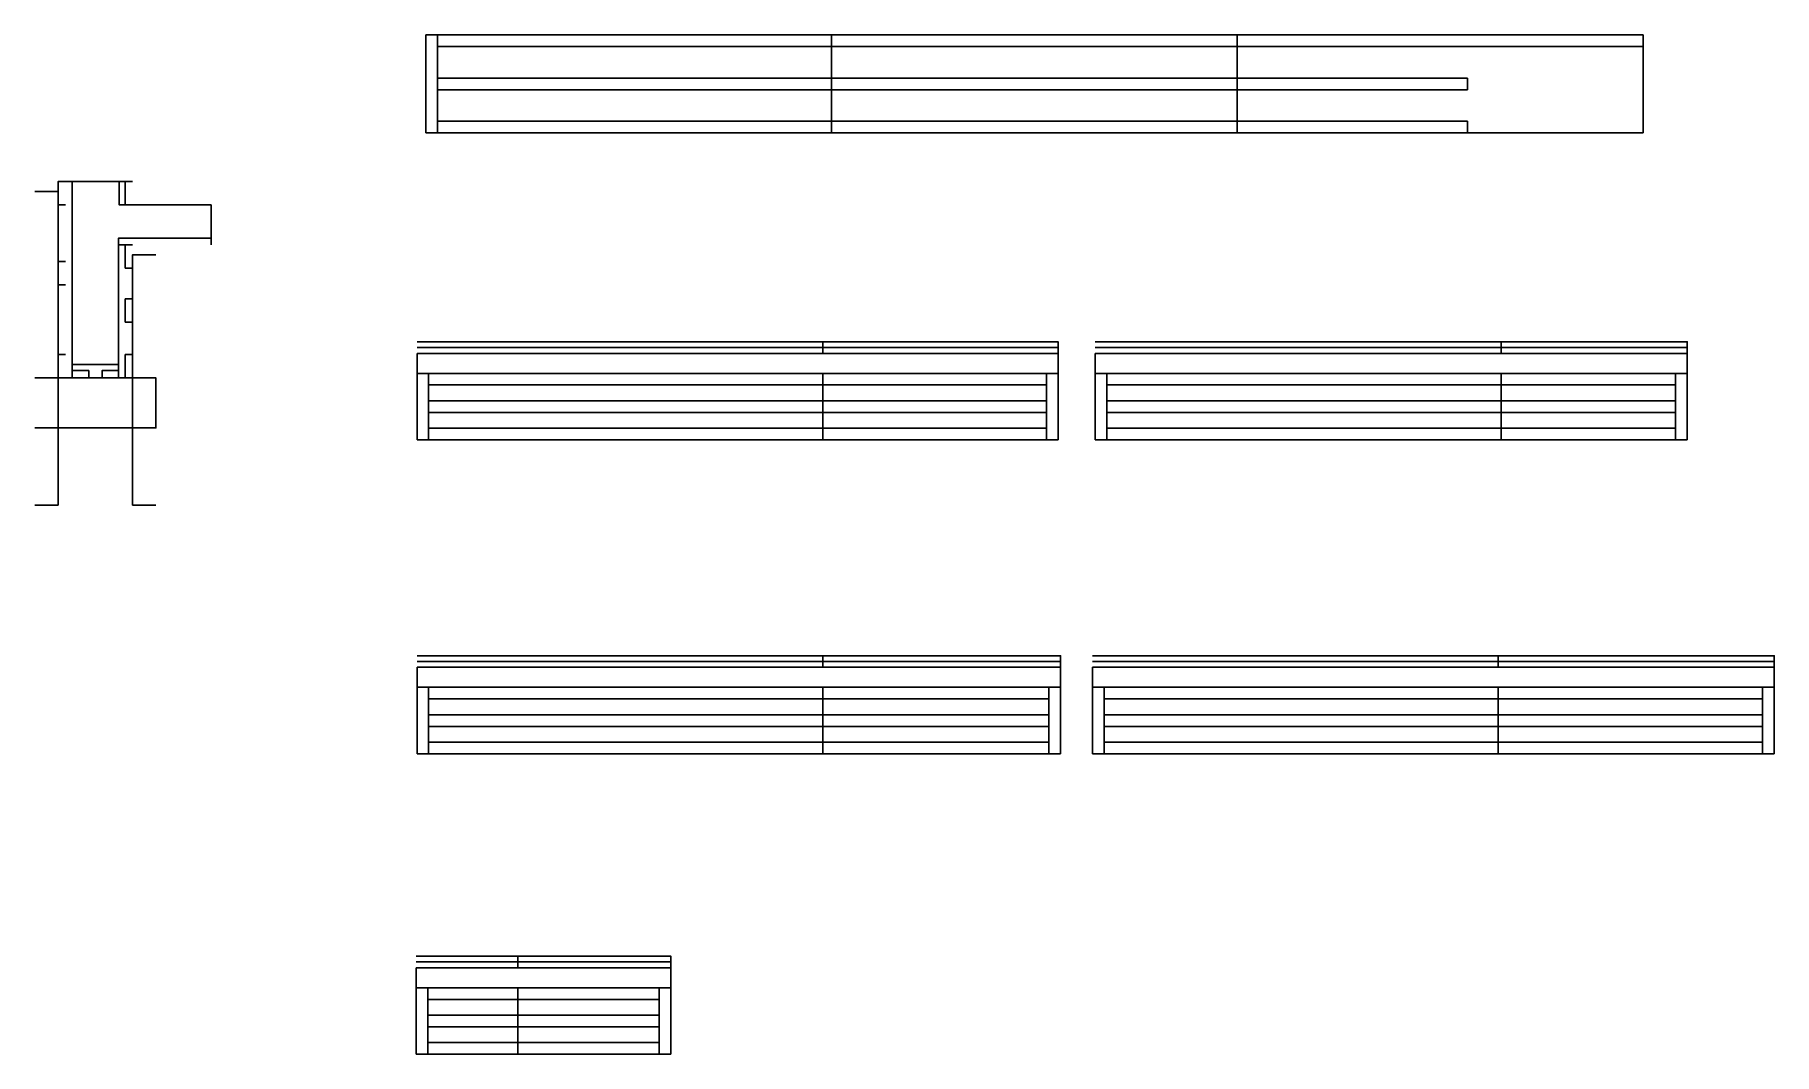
# Model space of a CAD drawing. Header units: metres. Extents: x 5930 to 6976, y 6571 to 7184.
import ezdxf

# ---------------------------------------------------------------- set-up
doc = ezdxf.new("R2010")
doc.units = ezdxf.units.M
for name, color, linetype in [('CONCRETO', 7, 'Continuous'), ('COTA', 7, 'Continuous'), ('Madeira', 7, 'Continuous'), ('Painéis', 7, 'Continuous'), ('SARR_2.2x7', 7, 'Continuous'), ('SARR_3.5x7', 7, 'Continuous')]:
    doc.layers.add(name, color=color, linetype=linetype)

msp = doc.modelspace()

# ---------------------------------------------------------------- linework, layer by layer
at = {"layer": 'CONCRETO', "color": 7, "lineweight": 25}
msp.add_lwpolyline([(6036.4, 7062), (6036.4, 7082), (5981.2, 7082), (5981.2, 7096), (5952.8, 7096), (5952.8, 6986), (5980.8, 6986), (5980.8, 7062)], dxfattribs=at)
at = {"layer": 'COTA', "color": 7, "lineweight": 25}
for p, q in [((6160.3, 6980.7), (6160.3, 6992.7)), ((6545.8, 6992.7), (6545.8, 6980.7)), ((6568.2, 6980.7), (6568.2, 6992.7)), ((6924.2, 6992.7), (6924.2, 6980.7)), ((6160.3, 6791.9), (6160.3, 6803.9)), ((6547.3, 6803.9), (6547.3, 6791.9)), ((6566.5, 6791.9), (6566.5, 6803.9)), ((6976.5, 6803.9), (6976.5, 6791.9)), ((6159.8, 6611.2), (6159.8, 6623.2)), ((6312.8, 6623.2), (6312.8, 6611.2))]:
    msp.add_line(p, q, dxfattribs=at)
at = {"layer": 'Madeira', "color": 7, "lineweight": 25}
for points in [[(5948.8, 7082), (5944.4, 7082), (5944.4, 7096), (5948.8, 7096)], [(5989.2, 7082), (5984.8, 7082), (5984.8, 7096), (5989.2, 7096)], [(5989.2, 7044), (5984.8, 7044), (5984.8, 7058), (5989.2, 7058)], [(5948.8, 7033.9), (5944.4, 7033.9), (5944.4, 7047.9), (5948.8, 7047.9)], [(5989.2, 7011.5), (5984.8, 7011.5), (5984.8, 7025.5), (5989.2, 7025.5)], [(5948.8, 6978), (5944.4, 6978), (5944.4, 6992), (5948.8, 6992)], [(5989.2, 6978), (5984.8, 6978), (5984.8, 6992), (5989.2, 6992)], [(5952.8, 6978), (5952.8, 6982.4), (5962.8, 6982.4), (5962.8, 6978)], [(5980.8, 6978), (5980.8, 6982.4), (5970.8, 6982.4), (5970.8, 6978)]]:
    msp.add_lwpolyline(points, dxfattribs=at)
at = {"layer": 'Painéis', "color": 7, "lineweight": 25}
for p, q in [((6165.6, 7184.3), (6897.6, 7184.3)), ((6165.6, 7125.3), (6165.6, 7184.3)), ((6409.6, 7125.3), (6409.6, 7184.3)), ((6653.6, 7125.3), (6653.6, 7184.3)), ((6653.6, 7125.3), (6653.6, 7184.3)), ((6897.6, 7125.3), (6897.6, 7184.3)), ((6165.6, 7125.3), (6897.6, 7125.3)), ((6404.3, 6992.7), (6404.3, 6999.7)), ((6812.2, 6992.7), (6812.2, 6999.7)), ((6160.3, 6980.7), (6545.8, 6980.7)), ((6160.3, 6940.7), (6160.3, 6980.7)), ((6404.3, 6940.7), (6404.3, 6980.7)), ((6545.8, 6940.7), (6545.8, 6980.7)), ((6568.2, 6980.7), (6924.2, 6980.7)), ((6568.2, 6940.7), (6568.2, 6980.7)), ((6812.2, 6940.7), (6812.2, 6980.7)), ((6924.2, 6940.7), (6924.2, 6980.7)), ((6160.3, 6940.7), (6545.8, 6940.7)), ((6568.2, 6940.7), (6924.2, 6940.7)), ((6404.3, 6803.9), (6404.3, 6810.9)), ((6810.5, 6803.9), (6810.5, 6810.9)), ((6160.3, 6791.9), (6547.3, 6791.9)), ((6160.3, 6751.9), (6160.3, 6791.9)), ((6404.3, 6751.9), (6404.3, 6791.9)), ((6547.3, 6751.9), (6547.3, 6791.9)), ((6566.5, 6791.9), (6976.5, 6791.9)), ((6566.5, 6751.9), (6566.5, 6791.9)), ((6810.5, 6751.9), (6810.5, 6791.9)), ((6976.5, 6751.9), (6976.5, 6791.9)), ((6160.3, 6751.9), (6547.3, 6751.9)), ((6566.5, 6751.9), (6976.5, 6751.9)), ((6220.8, 6623.2), (6220.8, 6630.2)), ((6159.8, 6611.2), (6312.8, 6611.2)), ((6159.8, 6571.2), (6159.8, 6611.2)), ((6220.8, 6571.2), (6220.8, 6611.2)), ((6312.8, 6571.2), (6312.8, 6611.2)), ((6159.8, 6571.2), (6312.8, 6571.2))]:
    msp.add_line(p, q, dxfattribs=at)
for points in [[(5948.8, 7096), (5952.8, 7096), (5952.8, 6978), (5948.8, 6978)], [(5984.8, 7096), (5981.2, 7096), (5981.2, 7082), (5984.8, 7082)], [(5980.8, 7058), (5980.8, 7062), (6036.4, 7062), (6036.4, 7058)], [(5984.8, 7058), (5980.8, 7058), (5980.8, 6978), (5984.8, 6978)], [(6160.3, 6992.7), (6545.8, 6992.7), (6545.8, 6999.7), (6160.3, 6999.7)], [(6568.2, 6992.7), (6924.2, 6992.7), (6924.2, 6999.7), (6568.2, 6999.7)], [(5952.8, 6982.4), (5952.8, 6986), (5980.8, 6986), (5980.8, 6982.4)], [(6160.3, 6803.9), (6547.3, 6803.9), (6547.3, 6810.9), (6160.3, 6810.9)], [(6566.5, 6803.9), (6976.5, 6803.9), (6976.5, 6810.9), (6566.5, 6810.9)], [(6159.8, 6623.2), (6312.8, 6623.2), (6312.8, 6630.2), (6159.8, 6630.2)]]:
    msp.add_lwpolyline(points, dxfattribs=at)
at = {"layer": 'SARR_2.2x7', "color": 7, "lineweight": 25}
for p, q in [((6172.6, 7125.3), (6172.6, 7184.3)), ((6172.6, 7177.3), (6409.6, 7177.3)), ((6409.6, 7177.3), (6653.6, 7177.3)), ((6653.6, 7177.3), (6897.6, 7177.3)), ((6172.6, 7158.3), (6409.6, 7158.3)), ((6409.6, 7158.3), (6653.6, 7158.3)), ((6653.6, 7158.3), (6792.1, 7158.3)), ((6792.1, 7151.3), (6792.1, 7158.3)), ((6172.6, 7151.3), (6409.6, 7151.3)), ((6409.6, 7151.3), (6653.6, 7151.3)), ((6653.6, 7151.3), (6792.1, 7151.3)), ((6172.6, 7132.3), (6409.6, 7132.3)), ((6409.6, 7132.3), (6653.6, 7132.3)), ((6653.6, 7132.3), (6792.1, 7132.3)), ((6792.1, 7125.3), (6792.1, 7132.3)), ((6160.3, 6996.2), (6404.3, 6996.2)), ((6404.3, 6996.2), (6545.8, 6996.2)), ((6568.2, 6996.2), (6812.2, 6996.2)), ((6812.2, 6996.2), (6924.2, 6996.2)), ((6167.2, 6940.7), (6167.2, 6980.7)), ((6538.8, 6940.7), (6538.8, 6980.7)), ((6575.1, 6940.7), (6575.1, 6980.7)), ((6917.2, 6940.7), (6917.2, 6980.7)), ((6167.2, 6973.7), (6404.3, 6973.7)), ((6404.3, 6973.7), (6538.8, 6973.7)), ((6575.1, 6973.7), (6812.2, 6973.7)), ((6812.2, 6973.7), (6917.2, 6973.7)), ((6167.2, 6964.2), (6404.3, 6964.2)), ((6167.2, 6957.2), (6404.3, 6957.2)), ((6404.3, 6964.2), (6538.8, 6964.2)), ((6404.3, 6957.2), (6538.8, 6957.2)), ((6575.1, 6964.2), (6812.2, 6964.2)), ((6575.1, 6957.2), (6812.2, 6957.2)), ((6812.2, 6964.2), (6917.2, 6964.2)), ((6812.2, 6957.2), (6917.2, 6957.2)), ((6167.2, 6947.7), (6404.3, 6947.7)), ((6404.3, 6947.7), (6538.8, 6947.7)), ((6575.1, 6947.7), (6812.2, 6947.7)), ((6812.2, 6947.7), (6917.2, 6947.7)), ((6160.3, 6807.4), (6404.3, 6807.4)), ((6404.3, 6807.4), (6547.3, 6807.4)), ((6566.5, 6807.4), (6810.5, 6807.4)), ((6810.5, 6807.4), (6976.5, 6807.4)), ((6167.2, 6751.9), (6167.2, 6791.9)), ((6540.3, 6751.9), (6540.3, 6791.9)), ((6573.5, 6751.9), (6573.5, 6791.9)), ((6969.5, 6751.9), (6969.5, 6791.9)), ((6167.2, 6784.9), (6404.3, 6784.9)), ((6404.3, 6784.9), (6540.3, 6784.9)), ((6573.5, 6784.9), (6810.5, 6784.9)), ((6810.5, 6784.9), (6969.5, 6784.9)), ((6167.2, 6775.4), (6404.3, 6775.4)), ((6404.3, 6775.4), (6540.3, 6775.4)), ((6573.5, 6775.4), (6810.5, 6775.4)), ((6810.5, 6775.4), (6969.5, 6775.4)), ((6167.2, 6768.4), (6404.3, 6768.4)), ((6167.2, 6758.9), (6404.3, 6758.9)), ((6404.3, 6768.4), (6540.3, 6768.4)), ((6404.3, 6758.9), (6540.3, 6758.9)), ((6573.5, 6768.4), (6810.5, 6768.4)), ((6573.5, 6758.9), (6810.5, 6758.9)), ((6810.5, 6768.4), (6969.5, 6768.4)), ((6810.5, 6758.9), (6969.5, 6758.9)), ((6159.8, 6626.7), (6220.8, 6626.7)), ((6220.8, 6626.7), (6312.8, 6626.7)), ((6166.8, 6571.2), (6166.8, 6611.2)), ((6166.8, 6604.2), (6220.8, 6604.2)), ((6220.8, 6604.2), (6305.9, 6604.2)), ((6305.9, 6571.2), (6305.9, 6611.2)), ((6166.8, 6594.7), (6220.8, 6594.7)), ((6220.8, 6594.7), (6305.9, 6594.7)), ((6166.8, 6587.7), (6220.8, 6587.7)), ((6220.8, 6587.7), (6305.9, 6587.7)), ((6166.8, 6578.2), (6220.8, 6578.2)), ((6220.8, 6578.2), (6305.9, 6578.2))]:
    msp.add_line(p, q, dxfattribs=at)
at = {"layer": 'SARR_3.5x7', "color": 7, "lineweight": 25}
for points in [[(5930.4, 7090), (5944.4, 7090), (5944.4, 6901.5), (5930.4, 6901.5)], [(6003.2, 7052), (5989.2, 7052), (5989.2, 6901.5), (6003.2, 6901.5)], [(5930.4, 6978), (6003.2, 6978), (6003.2, 6947.9), (5930.4, 6947.9)]]:
    msp.add_lwpolyline(points, dxfattribs=at)

doc.saveas('drawing.dxf')
